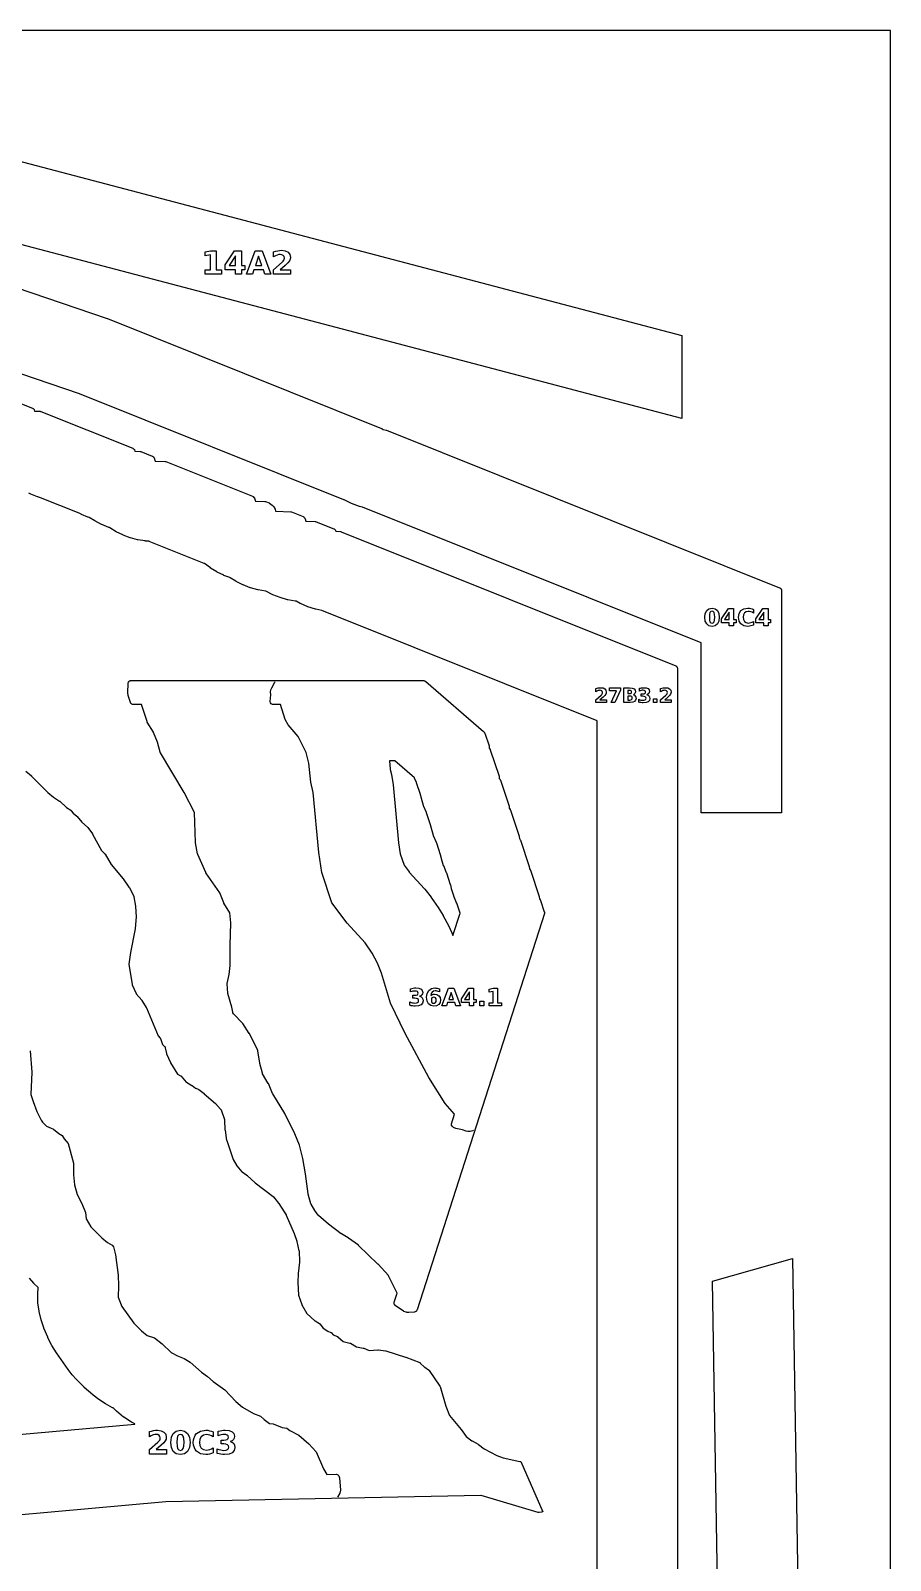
# Model space of a CAD drawing. Header units: millimetres. Extents: x 0 to 841, y 0 to 594.
# Drawn here: x 627 to 841, y 212.9 to 594 of the extents above; entities that cross this region are included whole.
import ezdxf

# ---------------------------------------------------------------- set-up
doc = ezdxf.new("R2010")
doc.units = ezdxf.units.MM
for name, color, linetype in [('CUT', 1, 'Continuous'), ('ENGRAVE', 5, 'Continuous'), ('SHEET_EDGE_DO_NOT_CUT', 8, 'Continuous')]:
    doc.layers.add(name, color=color, linetype=linetype)

msp = doc.modelspace()

# ---------------------------------------------------------------- linework, layer by layer
at = {"layer": 'CUT'}
for points in [[(572.73, 554.31), (572.68, 554.33), (572.62, 554.35), (535.05, 574.49), (535.01, 574.52), (534.97, 574.55), (534.94, 574.58), (534.91, 574.61), (534.88, 574.65), (530.54, 580.83), (565.55, 580.83), (580.03, 573.07), (580.04, 573.07), (580.06, 573.06), (789.12, 518.08), (789.12, 497.4), (572.73, 554.31)], [(723.02, 275.03), (722.98, 274.99), (722.94, 274.96), (722.9, 274.92), (722.85, 274.9), (722.68, 274.81), (722.64, 274.79), (722.59, 274.77), (722.54, 274.76), (722.49, 274.75), (721.12, 274.63), (721.07, 274.63), (721.02, 274.63), (720.57, 274.68), (720.53, 274.69), (720.48, 274.7), (720.44, 274.71), (719.87, 274.93), (719.81, 274.96), (719.76, 274.99), (717.75, 276.37), (717.71, 276.41), (717.67, 276.45), (717.63, 276.49), (717.6, 276.54), (717.54, 276.65), (717.52, 276.69), (717.5, 276.74), (717.48, 276.78), (717.48, 276.83), (717.47, 276.88), (717.47, 277.03), (717.47, 277.09), (717.48, 277.15), (717.49, 277.2), (718.22, 279.48), (718.22, 279.49), (718.22, 279.5), (716.04, 283.81), (716.04, 283.82), (716.03, 283.83), (713.44, 286.69), (713.42, 286.71), (708.58, 291.36), (708.55, 291.38), (706.08, 293.2), (706.05, 293.22), (704.34, 294.21), (704.28, 294.24), (701.11, 296.67), (701.1, 296.69), (698.63, 298.77), (698.59, 298.8), (698.57, 298.83), (698.54, 298.86), (697.73, 300.02), (697.71, 300.05), (696.78, 301.6), (696.76, 301.64), (696.74, 301.68), (696.72, 301.73), (696.05, 304.16), (696.04, 304.23), (695.42, 309.19), (695.42, 309.21), (694.71, 313.01), (694.71, 313.03), (693.9, 316.34), (693.9, 316.35), (693.9, 316.36), (692.73, 319.19), (692.73, 319.21), (690.24, 324.17), (690.23, 324.19), (687.22, 329.16), (687.18, 329.23), (686.15, 331.7), (686.13, 331.73), (684.72, 334.1), (684.7, 334.14), (684.68, 334.18), (684.67, 334.23), (684.04, 336.7), (684.03, 336.75), (683.55, 339.85), (683.55, 339.86), (683.54, 339.88), (681.41, 344.16), (681.39, 344.18), (679.75, 346.68), (679.74, 346.69), (679.74, 346.7), (677.51, 348.98), (677.48, 349.01), (677.46, 349.04), (677.44, 349.08), (677.33, 349.27), (677.31, 349.31), (677.29, 349.35), (677.28, 349.39), (677.27, 349.43), (677.04, 350.7), (677.04, 350.73), (676.07, 354.14), (676.06, 354.19), (676.05, 354.24), (675.86, 356.49), (675.86, 356.54), (675.86, 356.59), (675.87, 356.64), (676.39, 358.86), (676.4, 358.89), (676.64, 361.1), (676.64, 361.13), (676.6, 366.15), (676.6, 366.17), (676.79, 371.65), (676.79, 371.68), (676.52, 374.18), (676.51, 374.19), (676.51, 374.2), (675.06, 376.65), (675.04, 376.69), (675.02, 376.73), (674.1, 379.18), (674.1, 379.19), (674.09, 379.2), (670.59, 384.15), (670.56, 384.19), (670.54, 384.24), (668.57, 388.78), (668.56, 388.83), (668.54, 388.88), (667.98, 391.65), (667.97, 391.69), (667.97, 391.73), (667.76, 399.19), (667.76, 399.21), (667.75, 399.22), (665.16, 404.19), (665.16, 404.21), (659.26, 414.1), (659.24, 414.14), (659.22, 414.18), (659.21, 414.23), (658.54, 416.7), (658.53, 416.73), (657.54, 419.17), (657.53, 419.18), (657.53, 419.19), (655.98, 421.75), (655.95, 421.8), (655.93, 421.86), (654.59, 426.08), (654.59, 426.09), (654.58, 426.09), (652.49, 426.1), (652.43, 426.11), (652.38, 426.12), (652.33, 426.13), (652.28, 426.15), (652.16, 426.21), (652.12, 426.23), (652.08, 426.26), (652.04, 426.29), (652.01, 426.32), (651.97, 426.36), (651.88, 426.48), (651.85, 426.53), (651.83, 426.58), (651.81, 426.63), (651.25, 428.39), (651.23, 428.45), (651.13, 428.99), (651.13, 429.04), (651.13, 429.1), (651.2, 431.34), (651.21, 431.39), (651.22, 431.44), (651.23, 431.49), (651.25, 431.53), (651.32, 431.71), (651.35, 431.75), (651.38, 431.8), (651.41, 431.84), (651.45, 431.87), (651.49, 431.91), (651.58, 431.97), (651.63, 432), (651.67, 432.03), (651.72, 432.04), (651.78, 432.06), (651.9, 432.08), (651.95, 432.09), (652, 432.09), (724.75, 432.09), (724.8, 432.08), (724.85, 432.08), (724.9, 432.06), (724.95, 432.05), (725.2, 431.94), (725.24, 431.92), (725.29, 431.89), (725.33, 431.86), (739.74, 419.36), (739.78, 419.32), (739.82, 419.28), (739.93, 419.13), (739.96, 419.09), (739.98, 419.04), (740, 418.99), (741.08, 415.78), (741.09, 415.72), (741.1, 415.66), (741.13, 415.24), (741.14, 415.23), (741.14, 415.21), (741.34, 414.93), (741.36, 414.89), (741.38, 414.85), (741.4, 414.8), (743.58, 408.27), (743.59, 408.22), (743.6, 408.16), (743.63, 407.74), (743.64, 407.72), (743.64, 407.71), (743.84, 407.42), (743.86, 407.39), (743.88, 407.34), (743.9, 407.3), (746.07, 400.78), (746.09, 400.72), (746.1, 400.66), (746.13, 400.24), (746.13, 400.22), (746.14, 400.21), (746.34, 399.92), (746.36, 399.88), (746.38, 399.84), (746.4, 399.8), (748.57, 393.28), (748.59, 393.22), (748.6, 393.16), (748.63, 392.74), (748.63, 392.72), (748.64, 392.71), (748.84, 392.42), (748.86, 392.38), (748.88, 392.34), (748.9, 392.3), (751.07, 385.79), (751.08, 385.73), (751.09, 385.67), (751.13, 385.24), (751.13, 385.22), (751.14, 385.21), (751.34, 384.92), (751.36, 384.88), (751.38, 384.84), (751.4, 384.8), (753.57, 378.29), (753.58, 378.23), (753.59, 378.17), (753.62, 377.74), (753.63, 377.72), (753.63, 377.71), (753.84, 377.42), (753.86, 377.38), (753.88, 377.34), (753.9, 377.29), (754.84, 374.47), (754.85, 374.42), (754.86, 374.37), (754.88, 374.22), (754.88, 374.17), (754.88, 374.11), (754.87, 374.06), (754.86, 374.01), (723.18, 275.33), (723.16, 275.27), (723.13, 275.22), (723.05, 275.08), (723.02, 275.03)], [(732.09, 368.56), (733.87, 374.11), (733.87, 374.12), (733.87, 374.14), (733.06, 376.58), (733.05, 376.58), (733.05, 376.59), (733.02, 376.64), (733, 376.69), (732.29, 378.39), (732.28, 378.43), (731.73, 380.2), (731.72, 380.24), (731.53, 381.16), (731.52, 381.19), (730.55, 384.09), (730.55, 384.1), (730.55, 384.1), (730.52, 384.15), (730.5, 384.19), (729.79, 385.89), (729.78, 385.94), (729.23, 387.7), (729.22, 387.74), (729.03, 388.65), (729.02, 388.68), (728.05, 391.59), (728.05, 391.6), (728.04, 391.61), (728.02, 391.66), (728, 391.7), (727.29, 393.4), (727.28, 393.44), (726.74, 395.2), (726.72, 395.24), (726.54, 396.14), (726.53, 396.17), (725.55, 399.1), (725.55, 399.11), (725.54, 399.12), (725.52, 399.16), (725.5, 399.21), (724.8, 400.9), (724.78, 400.94), (724.24, 402.69), (724.23, 402.74), (724.04, 403.64), (724.03, 403.66), (723.05, 406.6), (723.05, 406.61), (723.04, 406.62), (723.02, 406.66), (723, 406.71), (722.55, 407.79), (722.55, 407.8), (722.54, 407.81), (717.62, 412.07), (717.61, 412.08), (717.6, 412.08), (716.27, 412.08), (716.26, 412.08), (716.26, 412.07), (716.46, 409.98), (716.47, 409.95), (716.76, 408.67), (716.77, 408.64), (717.18, 406.11), (717.18, 406.08), (718.58, 391.66), (718.58, 391.64), (718.99, 388.92), (718.99, 388.91), (718.99, 388.9), (719.92, 386.11), (719.92, 386.1), (719.93, 386.09), (721.19, 384.4), (721.21, 384.38), (725.04, 380.15), (725.06, 380.12), (726.68, 378.08), (726.7, 378.05), (728.43, 375.54), (728.45, 375.52), (729.66, 373.52), (729.68, 373.49), (730.96, 371.05), (730.97, 371.03), (731.82, 369.21), (731.83, 369.19), (732.08, 368.56), (732.09, 368.55), (732.09, 368.56)], [(820.3, 64.35), (820.3, 64.29), (820.29, 64.23), (811.05, 22.62), (811.04, 22.57), (811.02, 22.53), (811, 22.49), (810.98, 22.45), (810.95, 22.41), (806.17, 16.57), (796.71, 50.27), (800.27, 66.31), (800.27, 66.32), (800.27, 66.34), (796.71, 282.48), (816.62, 288.07), (820.3, 64.35)]]:
    msp.add_lwpolyline(points, close=True, dxfattribs=at)
for points in [[(532.62, 560.89), (646.05, 522.28), (646.05, 522.28), (646.07, 522.27), (714.34, 494.9), (714.38, 494.88), (714.43, 494.86), (714.46, 494.83), (714.73, 494.63), (714.74, 494.62), (714.75, 494.62), (715.46, 494.45), (715.5, 494.44), (715.54, 494.43), (813.41, 455.2), (813.45, 455.18), (813.49, 455.16), (813.52, 455.14), (813.67, 455.03), (813.7, 455), (813.74, 454.96), (813.77, 454.93), (813.8, 454.89), (813.82, 454.84), (813.88, 454.73), (813.9, 454.68), (813.91, 454.64), (813.92, 454.6), (813.92, 454.55), (813.93, 454.51), (813.93, 399.12), (793.93, 399.12), (793.93, 441.45), (793.93, 441.46), (793.92, 441.46), (709.56, 475.27), (709.53, 475.28), (708.84, 475.46), (708.79, 475.47), (706.87, 476.18), (706.82, 476.2), (704.98, 477.11), (704.95, 477.12), (704.94, 477.12), (704.93, 477.13), (639.12, 503.51), (639.11, 503.51), (532.62, 539.76)], [(620.13, 502.87), (627.41, 499.95), (627.45, 499.93), (627.49, 499.91), (627.53, 499.88), (627.57, 499.85), (627.7, 499.73), (627.74, 499.69), (627.77, 499.64), (627.8, 499.6), (627.82, 499.55), (627.84, 499.5), (627.92, 499.23), (627.92, 499.22), (627.93, 499.22), (629.33, 499.16), (629.39, 499.15), (629.44, 499.14), (629.5, 499.12), (652.39, 489.95), (652.43, 489.93), (652.47, 489.9), (652.51, 489.88), (652.66, 489.75), (652.7, 489.72), (652.73, 489.69), (652.76, 489.65), (652.79, 489.61), (652.81, 489.57), (652.83, 489.52), (652.93, 489.23), (652.93, 489.22), (652.95, 489.22), (654.25, 489.17), (654.3, 489.16), (654.36, 489.15), (654.41, 489.13), (657.19, 488.02), (657.23, 488), (657.28, 487.98), (657.41, 487.88), (657.45, 487.86), (657.49, 487.83), (657.52, 487.79), (657.55, 487.75), (657.61, 487.66), (657.64, 487.62), (657.66, 487.58), (657.68, 487.53), (657.93, 486.76), (657.93, 486.74), (657.95, 486.74), (660.48, 486.67), (660.52, 486.67), (660.56, 486.66), (660.61, 486.65), (660.65, 486.64), (682.19, 478), (682.23, 477.99), (682.26, 477.96), (682.3, 477.94), (682.33, 477.91), (682.56, 477.71), (682.6, 477.67), (682.63, 477.63), (682.66, 477.59), (682.68, 477.54), (682.7, 477.49), (682.94, 476.74), (682.95, 476.73), (682.96, 476.73), (685.29, 476.67), (685.35, 476.67), (685.4, 476.66), (685.45, 476.65), (686.3, 476.35), (686.34, 476.33), (686.38, 476.31), (686.42, 476.29), (687.11, 475.79), (687.15, 475.76), (687.18, 475.72), (687.45, 475.42), (687.49, 475.38), (687.52, 475.33), (687.75, 474.92), (687.77, 474.89), (687.78, 474.85), (687.8, 474.81), (687.94, 474.26), (687.95, 474.25), (687.96, 474.25), (691.71, 474.15), (691.75, 474.15), (691.79, 474.14), (691.84, 474.13), (691.88, 474.12), (694.79, 472.93), (694.83, 472.91), (694.87, 472.89), (694.91, 472.87), (694.94, 472.84), (694.98, 472.81), (695.01, 472.77), (695.2, 472.51), (695.22, 472.48), (695.24, 472.44), (695.26, 472.4), (695.28, 472.35), (695.45, 471.77), (695.45, 471.75), (695.46, 471.75), (697.9, 471.67), (697.94, 471.67), (697.98, 471.66), (698.03, 471.65), (698.07, 471.64), (702.47, 469.87), (702.52, 469.85), (702.57, 469.82), (702.61, 469.78), (702.72, 469.69), (702.76, 469.66), (702.79, 469.62), (702.82, 469.58), (702.84, 469.54), (702.86, 469.49), (702.95, 469.27), (702.95, 469.26), (702.97, 469.26), (704.09, 469.2), (704.14, 469.19), (704.19, 469.18), (704.25, 469.16), (787.56, 435.75), (787.6, 435.74), (787.64, 435.71), (787.67, 435.69), (787.71, 435.66), (787.74, 435.63), (787.83, 435.53), (787.86, 435.5), (787.89, 435.45), (787.91, 435.41), (787.93, 435.37), (787.94, 435.32), (787.99, 435.14), (788, 435.1), (788, 435.06), (788, 435.02), (788, 178.62)], [(768, 178.62), (768, 422.05), (768, 422.06), (767.99, 422.06), (699.49, 449.52), (699.48, 449.52), (699.47, 449.53), (697.94, 449.84), (697.89, 449.85), (695.99, 450.45), (695.94, 450.47), (694.11, 451.25), (694.06, 451.28), (693.03, 451.85), (693.02, 451.86), (693.01, 451.86), (692.89, 451.87), (692.84, 451.87), (690.97, 452.21), (690.92, 452.22), (689.09, 452.73), (689.05, 452.75), (687.28, 453.43), (687.23, 453.45), (685.54, 454.31), (685.5, 454.34), (685.48, 454.35), (685.47, 454.35), (685.46, 454.35), (683.57, 454.68), (683.52, 454.69), (681.68, 455.2), (681.64, 455.21), (679.85, 455.9), (679.81, 455.92), (678.1, 456.77), (678.06, 456.8), (676.6, 457.71), (676.59, 457.72), (676.58, 457.73), (675.08, 458.28), (675.04, 458.3), (673.37, 459.11), (673.33, 459.13), (671.74, 460.1), (671.7, 460.12), (670.21, 461.23), (670.17, 461.26), (670.16, 461.27), (670.15, 461.28), (670.14, 461.28), (656.47, 466.76), (656.46, 466.77), (656.45, 466.77), (655.49, 466.84), (655.44, 466.85), (653.62, 467.16), (653.57, 467.17), (651.78, 467.65), (651.73, 467.67), (650, 468.32), (649.95, 468.34), (648.29, 469.15), (648.25, 469.17), (646.66, 470.14), (646.62, 470.17), (646.6, 470.19), (646.59, 470.2), (646.58, 470.2), (646.49, 470.22), (646.44, 470.24), (644.68, 470.94), (644.63, 470.96), (642.94, 471.83), (642.9, 471.85), (641.56, 472.71), (641.55, 472.71), (641.54, 472.72), (641.24, 472.81), (641.2, 472.82), (639.59, 473.47), (639.55, 473.49), (639.07, 473.74), (639.05, 473.75), (629.42, 477.6), (629.4, 477.61), (628.75, 477.81), (628.7, 477.82), (627.04, 478.5), (627, 478.52), (626.51, 478.77)], [(625.74, 409.5), (627.17, 408.31), (627.21, 408.28), (631.22, 404.22), (631.24, 404.2), (632.65, 403.04), (632.67, 403.02), (634.15, 402.05), (634.19, 402.03), (634.22, 402), (635.85, 400.48), (635.86, 400.48), (635.87, 400.47), (636.93, 399.76), (636.97, 399.73), (637.01, 399.69), (637.05, 399.65), (637.51, 399.03), (637.52, 399.03), (637.53, 399.02), (638.45, 398.3), (638.49, 398.27), (638.53, 398.23), (639.72, 396.79), (639.72, 396.78), (639.73, 396.77), (641.09, 395.55), (641.12, 395.52), (641.16, 395.48), (642.35, 393.89), (642.37, 393.86), (642.39, 393.83), (644.56, 389.78), (644.57, 389.77), (644.57, 389.76), (645.42, 388.89), (645.46, 388.85), (645.49, 388.8), (646.99, 386.29), (647, 386.28), (647, 386.28), (649.96, 382.67), (649.98, 382.65), (651.43, 380.64), (651.47, 380.58), (652.62, 378.38), (652.64, 378.33), (652.66, 378.28), (652.67, 378.23), (653.06, 375.87), (653.07, 375.82), (653.22, 373.24), (653.22, 373.18), (653.02, 370.32), (653.01, 370.25), (651.83, 364.37), (651.83, 364.36), (651.43, 361.46), (651.42, 361.45), (651.43, 361.44), (652.2, 356.33), (652.2, 356.32), (652.21, 356.3), (653.25, 354.08), (653.25, 354.07), (653.26, 354.06), (654.61, 352.44), (654.65, 352.38), (655.75, 350.61), (655.76, 350.58), (655.78, 350.54), (658.7, 343.61), (658.71, 343.6), (658.72, 343.59), (659.18, 343.02), (659.2, 342.99), (659.22, 342.95), (659.24, 342.91), (659.26, 342.87), (659.76, 341.42), (659.77, 341.41), (659.78, 341.4), (660.24, 341.01), (660.27, 340.97), (660.3, 340.94), (660.33, 340.9), (660.4, 340.8), (660.42, 340.75), (660.44, 340.71), (660.46, 340.67), (660.47, 340.62), (660.76, 339.13), (660.76, 339.11), (660.77, 339.1), (661.76, 336.89), (661.77, 336.86), (663.52, 334.01), (663.53, 334), (663.54, 333.99), (664.3, 333.63), (664.34, 333.61), (664.38, 333.58), (664.42, 333.54), (664.46, 333.5), (665.7, 332.06), (665.71, 332.05), (665.72, 332.04), (667.12, 331.23), (667.18, 331.19), (668.03, 330.52), (668.04, 330.51), (668.05, 330.51), (668.65, 330.29), (668.7, 330.27), (668.74, 330.24), (668.79, 330.21), (670.12, 329.18), (670.14, 329.16), (672.94, 326.73), (672.97, 326.7), (674.25, 325.34), (674.29, 325.3), (674.32, 325.25), (674.34, 325.21), (674.36, 325.16), (675.18, 322.75), (675.19, 322.71), (675.2, 322.67), (675.2, 322.62), (675.34, 320.05), (675.35, 320.03), (675.76, 317.53), (675.76, 317.52), (675.77, 317.51), (677.37, 312.78), (677.38, 312.77), (677.38, 312.75), (678.28, 311.19), (678.28, 311.18), (678.29, 311.17), (679.57, 309.66), (679.58, 309.65), (679.59, 309.65), (680.82, 308.85), (680.86, 308.83), (680.89, 308.8), (682.88, 306.98), (682.89, 306.96), (687.31, 303.51), (687.35, 303.47), (687.39, 303.43), (688.96, 301.44), (688.99, 301.4), (690.54, 298.97), (690.56, 298.94), (690.58, 298.9), (692.56, 294.34), (692.58, 294.3), (693.23, 292.39), (693.25, 292.34), (693.76, 290.03), (693.77, 289.99), (693.77, 289.94), (693.87, 287.27), (693.87, 287.23), (693.86, 287.19), (693.53, 284.38), (693.53, 284.36), (693.46, 282.16), (693.46, 282.14), (693.65, 278.96), (693.65, 278.95), (693.65, 278.94), (694.48, 276.6), (694.48, 276.59), (694.49, 276.58), (695.73, 274.42), (695.74, 274.41), (695.74, 274.4), (697.75, 272.57), (697.76, 272.56), (697.77, 272.55), (698.84, 271.89), (698.88, 271.87), (698.91, 271.84), (698.94, 271.81), (698.97, 271.78), (699.8, 270.74), (699.8, 270.73), (699.82, 270.72), (700.94, 270), (700.95, 269.99), (700.96, 269.99), (701.71, 269.68), (701.76, 269.65), (701.8, 269.63), (701.84, 269.59), (701.88, 269.56), (702.31, 269.11), (702.32, 269.1), (702.33, 269.09), (703.29, 268.7), (703.33, 268.68), (703.36, 268.66), (703.4, 268.64), (703.43, 268.61), (704.76, 267.4), (704.77, 267.39), (704.78, 267.39), (706.41, 267.04), (706.46, 267.03), (706.5, 267.01), (706.55, 266.99), (708.06, 266.13), (708.07, 266.12), (708.08, 266.12), (709.78, 265.8), (709.84, 265.79), (709.89, 265.77), (711.23, 265.17), (711.24, 265.17), (711.25, 265.17), (713.41, 265.36), (713.47, 265.36), (713.53, 265.36), (715.29, 265.11), (715.34, 265.11), (715.38, 265.09), (720.31, 263.54), (720.34, 263.53), (723.81, 262.17), (723.85, 262.15), (723.9, 262.13), (723.94, 262.1), (723.97, 262.06), (725.05, 261.02), (725.05, 261.01), (725.06, 261.01), (726.05, 260.35), (726.09, 260.33), (726.12, 260.29), (726.16, 260.26), (726.18, 260.22), (728.84, 256.33), (728.87, 256.28), (728.89, 256.24), (728.91, 256.19), (730.34, 251.35), (730.35, 251.33), (731.26, 249), (731.26, 248.99), (731.27, 248.98), (734.12, 245.53), (734.14, 245.5), (735.36, 243.76), (735.37, 243.75), (735.38, 243.75), (736.83, 242.65), (736.83, 242.65), (736.84, 242.64), (738.36, 241.84), (738.41, 241.82), (738.45, 241.79), (739.84, 240.66), (739.85, 240.65), (739.86, 240.65), (743, 238.98), (743.01, 238.98), (743.02, 238.98), (744.58, 238.43), (744.61, 238.42), (748.75, 237.55), (748.79, 237.55), (748.98, 237.54), (754.44, 225.01), (754.29, 224.96), (754.25, 224.95), (754.22, 224.94), (753.55, 224.82), (753.51, 224.82), (753.46, 224.81), (753.41, 224.82), (753.37, 224.82), (753.32, 224.84), (739.09, 229.06), (739.08, 229.06), (739.07, 229.06), (660.63, 227.48), (660.62, 227.48), (594.2, 221.5)], [(595.02, 241.65), (652.87, 246.86), (652.88, 246.86), (652.87, 246.87), (652.1, 247.31), (652.08, 247.32), (650.16, 248.56), (650.11, 248.6), (648.35, 250.06), (648.32, 250.08), (647.49, 250.86), (647.48, 250.86), (647.47, 250.87), (647.37, 250.91), (647.32, 250.93), (645.62, 251.86), (645.57, 251.88), (643.96, 252.98), (643.94, 253), (642.5, 254.08), (642.47, 254.1), (640.31, 256), (640.28, 256.03), (638.4, 257.94), (638.39, 257.95), (637.32, 259.12), (637.3, 259.15), (636.33, 260.41), (636.32, 260.42), (633.38, 264.57), (633.37, 264.6), (632.21, 266.44), (632.18, 266.49), (631.23, 268.45), (631.22, 268.48), (630.27, 270.76), (630.26, 270.79), (629.55, 272.8), (629.54, 272.85), (629.05, 274.92), (629.04, 274.97), (628.78, 277.07), (628.78, 277.13), (628.75, 279.26), (628.75, 279.29), (628.82, 280.86), (628.82, 280.88), (628.81, 280.89), (627.79, 281.91), (627.77, 281.93), (626.65, 283.16)]]:
    msp.add_lwpolyline(points, dxfattribs=at)
at = {"layer": 'ENGRAVE'}
for points in [[(670.42, 534.36), (671.75, 534.36), (671.75, 538.13), (670.39, 537.85), (670.39, 538.87), (671.74, 539.15), (673.17, 539.15), (673.17, 534.36), (674.5, 534.36), (674.5, 533.32), (670.42, 533.32), (670.42, 534.36)], [(677.75, 539.15), (679.42, 539.15), (679.42, 535.47), (680.25, 535.47), (680.25, 534.38), (679.42, 534.38), (679.42, 533.32), (678, 533.32), (678, 534.38), (675.41, 534.38), (675.41, 535.67), (677.75, 539.15)], [(678, 537.91), (676.35, 535.47), (678, 535.47), (678, 537.91)], [(684.89, 534.38), (682.54, 534.38), (682.17, 533.32), (680.66, 533.32), (682.82, 539.15), (684.61, 539.15), (686.77, 533.32), (685.26, 533.32), (684.89, 534.38)], [(682.91, 535.46), (684.51, 535.46), (683.71, 537.78), (682.91, 535.46)], [(689.11, 534.42), (691.68, 534.42), (691.68, 533.32), (687.44, 533.32), (687.44, 534.42), (689.57, 536.3), (689.82, 536.56), (689.99, 536.81), (690.09, 537.06), (690.13, 537.32), (690.06, 537.69), (689.85, 537.98), (689.53, 538.17), (689.12, 538.23), (688.75, 538.19), (688.35, 538.08), (687.92, 537.89), (687.46, 537.63), (687.46, 538.91), (687.96, 539.06), (688.46, 539.17), (688.95, 539.23), (689.43, 539.26), (690.36, 539.14), (691.06, 538.8), (691.5, 538.24), (691.64, 537.51), (691.58, 537.05), (691.39, 536.62), (691.01, 536.14), (690.36, 535.52), (689.11, 534.42)], [(798.4, 447.85), (798.28, 446.89), (797.93, 446.17), (797.36, 445.73), (796.6, 445.58), (795.83, 445.73), (795.27, 446.17), (794.91, 446.89), (794.8, 447.85), (794.91, 448.82), (795.27, 449.53), (795.83, 449.97), (796.6, 450.12), (797.36, 449.97), (797.93, 449.53), (798.28, 448.82), (798.4, 447.85)], [(800.71, 450.04), (801.96, 450.04), (801.96, 447.28), (802.58, 447.28), (802.58, 446.47), (801.96, 446.47), (801.96, 445.67), (800.89, 445.67), (800.89, 446.47), (798.96, 446.47), (798.96, 447.43), (800.71, 450.04)], [(806.88, 445.91), (806.56, 445.77), (806.23, 445.67), (805.89, 445.6), (805.53, 445.58), (804.55, 445.74), (803.8, 446.19), (803.32, 446.91), (803.16, 447.85), (803.32, 448.79), (803.8, 449.51), (804.55, 449.97), (805.53, 450.12), (805.89, 450.1), (806.23, 450.04), (806.56, 449.94), (806.88, 449.8), (806.88, 448.89), (806.57, 449.08), (806.26, 449.21), (805.95, 449.28), (805.62, 449.3), (805.08, 449.21), (804.67, 448.92), (804.41, 448.46), (804.33, 447.85), (804.41, 447.25), (804.67, 446.79), (805.08, 446.5), (805.62, 446.4), (805.95, 446.43), (806.26, 446.5), (806.57, 446.63), (806.88, 446.81), (806.88, 445.91)], [(809.28, 450.04), (810.54, 450.04), (810.54, 447.28), (811.16, 447.28), (811.16, 446.47), (810.54, 446.47), (810.54, 445.67), (809.47, 445.67), (809.47, 446.47), (807.53, 446.47), (807.53, 447.43), (809.28, 450.04)], [(797.27, 447.86), (797.23, 448.56), (797.12, 449.02), (796.91, 449.27), (796.6, 449.35), (796.29, 449.27), (796.08, 449.02), (795.96, 448.56), (795.93, 447.86), (795.96, 447.15), (796.08, 446.69), (796.29, 446.44), (796.6, 446.35), (796.91, 446.44), (797.11, 446.69), (797.23, 447.15), (797.27, 447.86)], [(800.89, 449.11), (799.66, 447.28), (800.89, 447.28), (800.89, 449.11)], [(809.47, 449.11), (808.24, 447.28), (809.47, 447.28), (809.47, 449.11)], [(768.69, 427.28), (770.29, 427.28), (770.29, 426.59), (767.64, 426.59), (767.64, 427.28), (768.97, 428.46), (769.13, 428.62), (769.24, 428.77), (769.3, 428.93), (769.32, 429.09), (769.28, 429.32), (769.15, 429.5), (768.95, 429.62), (768.69, 429.66), (768.46, 429.64), (768.21, 429.57), (767.94, 429.45), (767.65, 429.29), (767.65, 430.09), (767.97, 430.18), (768.28, 430.25), (768.59, 430.29), (768.89, 430.3), (769.47, 430.23), (769.91, 430.01), (770.18, 429.67), (770.27, 429.21), (770.23, 428.92), (770.12, 428.66), (769.88, 428.35), (769.47, 427.97), (768.69, 427.28)], [(771.06, 430.24), (773.81, 430.24), (773.81, 429.71), (772.39, 426.59), (771.47, 426.59), (772.82, 429.55), (771.06, 429.55), (771.06, 430.24)], [(777.03, 428.54), (777.3, 428.42), (777.5, 428.22), (777.62, 427.95), (777.67, 427.64), (777.58, 427.18), (777.31, 426.85), (776.86, 426.66), (776.23, 426.59), (774.67, 426.59), (774.67, 430.24), (776.08, 430.24), (776.73, 430.18), (777.18, 430.01), (777.43, 429.71), (777.52, 429.27), (777.49, 429.03), (777.39, 428.82), (777.24, 428.66), (777.03, 428.54)], [(776.13, 428.83), (776.32, 428.85), (776.46, 428.92), (776.55, 429.04), (776.58, 429.21), (776.55, 429.38), (776.46, 429.5), (776.32, 429.57), (776.13, 429.6), (775.61, 429.6), (775.61, 428.83), (776.13, 428.83)], [(776.16, 427.23), (776.41, 427.26), (776.58, 427.35), (776.69, 427.5), (776.73, 427.71), (776.69, 427.92), (776.59, 428.07), (776.41, 428.16), (776.16, 428.19), (775.61, 428.19), (775.61, 427.23), (776.16, 427.23)], [(780.35, 428.56), (780.67, 428.43), (780.91, 428.23), (781.05, 427.96), (781.1, 427.63), (781, 427.15), (780.68, 426.8), (780.17, 426.59), (779.47, 426.52), (779.19, 426.53), (778.91, 426.57), (778.63, 426.62), (778.35, 426.7), (778.35, 427.43), (778.62, 427.31), (778.88, 427.23), (779.13, 427.18), (779.39, 427.16), (779.72, 427.19), (779.96, 427.29), (780.11, 427.45), (780.16, 427.66), (780.11, 427.88), (779.96, 428.04), (779.7, 428.13), (779.35, 428.17), (778.98, 428.17), (778.98, 428.77), (779.37, 428.77), (779.68, 428.8), (779.9, 428.88), (780.03, 429.02), (780.07, 429.22), (780.03, 429.41), (779.9, 429.55), (779.7, 429.63), (779.43, 429.66), (779.2, 429.65), (778.97, 429.61), (778.74, 429.55), (778.51, 429.46), (778.51, 430.15), (778.79, 430.21), (779.06, 430.26), (779.33, 430.29), (779.6, 430.3), (780.22, 430.24), (780.66, 430.07), (780.92, 429.78), (781.01, 429.37), (780.97, 429.08), (780.84, 428.84), (780.64, 428.67), (780.35, 428.56)], [(782.01, 427.54), (782.89, 427.54), (782.89, 426.59), (782.01, 426.59), (782.01, 427.54)], [(784.84, 427.28), (786.44, 427.28), (786.44, 426.59), (783.79, 426.59), (783.79, 427.28), (785.12, 428.46), (785.28, 428.62), (785.39, 428.77), (785.45, 428.93), (785.47, 429.09), (785.43, 429.32), (785.3, 429.5), (785.1, 429.62), (784.84, 429.66), (784.61, 429.64), (784.36, 429.57), (784.09, 429.45), (783.8, 429.29), (783.8, 430.09), (784.12, 430.18), (784.43, 430.25), (784.74, 430.29), (785.04, 430.3), (785.62, 430.23), (786.05, 430.01), (786.33, 429.67), (786.42, 429.21), (786.38, 428.92), (786.26, 428.66), (786.02, 428.35), (785.62, 427.97), (784.84, 427.28)], [(723.77, 353.41), (724.16, 353.25), (724.44, 353.01), (724.61, 352.69), (724.67, 352.29), (724.55, 351.72), (724.17, 351.3), (723.56, 351.05), (722.72, 350.96), (722.38, 350.98), (722.05, 351.02), (721.71, 351.08), (721.38, 351.18), (721.38, 352.05), (721.69, 351.91), (722, 351.81), (722.31, 351.75), (722.62, 351.73), (723.01, 351.77), (723.31, 351.88), (723.48, 352.07), (723.54, 352.33), (723.48, 352.59), (723.3, 352.78), (723, 352.9), (722.58, 352.94), (722.13, 352.94), (722.13, 353.66), (722.6, 353.66), (722.97, 353.7), (723.23, 353.8), (723.39, 353.97), (723.44, 354.2), (723.39, 354.43), (723.24, 354.59), (723, 354.7), (722.67, 354.73), (722.39, 354.71), (722.12, 354.67), (721.84, 354.59), (721.56, 354.49), (721.56, 355.31), (721.9, 355.4), (722.23, 355.45), (722.55, 355.49), (722.87, 355.5), (723.62, 355.43), (724.15, 355.22), (724.46, 354.87), (724.57, 354.38), (724.52, 354.03), (724.37, 353.75), (724.12, 353.54), (723.77, 353.41)], [(728.71, 355.31), (728.71, 354.5), (728.44, 354.61), (728.19, 354.69), (727.95, 354.74), (727.71, 354.76), (727.26, 354.69), (726.93, 354.48), (726.7, 354.13), (726.6, 353.65), (726.8, 353.77), (727.02, 353.86), (727.25, 353.92), (727.51, 353.93), (728.11, 353.84), (728.59, 353.54), (728.9, 353.09), (729, 352.51), (728.89, 351.88), (728.54, 351.39), (728, 351.07), (727.31, 350.96), (726.55, 351.11), (725.99, 351.54), (725.64, 352.23), (725.52, 353.17), (725.66, 354.14), (726.07, 354.88), (726.72, 355.34), (727.57, 355.5), (727.86, 355.48), (728.15, 355.45), (728.44, 355.39), (728.71, 355.31)], [(732.53, 351.84), (730.77, 351.84), (730.49, 351.05), (729.35, 351.05), (730.97, 355.42), (732.32, 355.42), (733.94, 351.05), (732.81, 351.05), (732.53, 351.84)], [(735.99, 355.42), (737.24, 355.42), (737.24, 352.66), (737.87, 352.66), (737.87, 351.84), (737.24, 351.84), (737.24, 351.05), (736.18, 351.05), (736.18, 351.84), (734.24, 351.84), (734.24, 352.81), (735.99, 355.42)], [(736.18, 354.49), (734.94, 352.66), (736.18, 352.66), (736.18, 354.49)], [(741.12, 351.83), (742.12, 351.83), (742.12, 354.65), (741.1, 354.44), (741.1, 355.21), (742.11, 355.42), (743.19, 355.42), (743.19, 351.83), (744.18, 351.83), (744.18, 351.05), (741.12, 351.05), (741.12, 351.83)], [(727.32, 353.21), (727.06, 353.16), (726.88, 353.01), (726.77, 352.78), (726.73, 352.44), (726.77, 352.1), (726.88, 351.86), (727.06, 351.72), (727.32, 351.67), (727.58, 351.72), (727.77, 351.86), (727.88, 352.1), (727.92, 352.44), (727.88, 352.78), (727.77, 353.01), (727.58, 353.16), (727.32, 353.21)], [(731.05, 352.66), (732.25, 352.66), (731.65, 354.4), (731.05, 352.66)], [(738.75, 352.18), (739.81, 352.18), (739.81, 351.05), (738.75, 351.05), (738.75, 352.18)], [(658.2, 240.48), (660.76, 240.48), (660.76, 239.38), (656.52, 239.38), (656.52, 240.48), (658.65, 242.36), (658.9, 242.62), (659.08, 242.86), (659.18, 243.12), (659.21, 243.38), (659.14, 243.75), (658.94, 244.04), (658.62, 244.22), (658.2, 244.29), (657.84, 244.25), (657.43, 244.14), (657, 243.95), (656.54, 243.69), (656.54, 244.97), (657.05, 245.12), (657.54, 245.22), (658.04, 245.29), (658.52, 245.31), (659.45, 245.2), (660.14, 244.85), (660.58, 244.3), (660.72, 243.57), (660.66, 243.11), (660.48, 242.68), (660.1, 242.2), (659.44, 241.57), (658.2, 240.48)], [(666.64, 242.29), (666.49, 241), (666.02, 240.05), (665.26, 239.46), (664.24, 239.26), (663.22, 239.46), (662.47, 240.05), (662, 241), (661.84, 242.29), (662, 243.57), (662.47, 244.53), (663.22, 245.12), (664.24, 245.31), (665.26, 245.12), (666.02, 244.53), (666.49, 243.57), (666.64, 242.29)], [(665.14, 242.3), (665.09, 243.23), (664.93, 243.84), (664.66, 244.17), (664.24, 244.29), (663.83, 244.17), (663.55, 243.84), (663.4, 243.23), (663.34, 242.3), (663.4, 241.36), (663.55, 240.74), (663.83, 240.4), (664.24, 240.29), (664.66, 240.4), (664.93, 240.74), (665.09, 241.36), (665.14, 242.3)], [(672.38, 239.7), (671.96, 239.51), (671.52, 239.37), (671.06, 239.29), (670.58, 239.26), (669.28, 239.47), (668.27, 240.08), (667.9, 240.52), (667.48, 241.63), (667.42, 242.29), (667.48, 242.95), (667.9, 244.06), (668.27, 244.5), (669.28, 245.11), (670.58, 245.31), (671.06, 245.29), (671.52, 245.2), (671.96, 245.07), (672.38, 244.88), (672.38, 243.67), (671.97, 243.92), (671.56, 244.09), (671.14, 244.19), (670.7, 244.22), (669.99, 244.09), (669.44, 243.71), (669.09, 243.09), (668.98, 242.29), (669.09, 241.48), (669.44, 240.87), (669.99, 240.48), (670.7, 240.35), (671.14, 240.39), (671.56, 240.48), (671.97, 240.66), (672.38, 240.9), (672.38, 239.7)], [(676.62, 242.52), (677.14, 242.31), (677.52, 241.99), (677.75, 241.56), (677.83, 241.03), (677.66, 240.27), (677.16, 239.71), (676.35, 239.38), (675.22, 239.26), (674.77, 239.28), (674.32, 239.33), (673.87, 239.43), (673.43, 239.55), (673.43, 240.71), (673.85, 240.53), (674.27, 240.39), (674.68, 240.31), (675.09, 240.29), (675.62, 240.34), (676, 240.49), (676.24, 240.74), (676.32, 241.09), (676.24, 241.44), (676, 241.69), (675.59, 241.84), (675.03, 241.9), (674.43, 241.9), (674.43, 242.86), (675.06, 242.86), (675.56, 242.91), (675.91, 243.04), (676.12, 243.27), (676.18, 243.58), (676.12, 243.88), (675.91, 244.1), (675.59, 244.24), (675.15, 244.29), (674.79, 244.27), (674.42, 244.2), (674.05, 244.1), (673.68, 243.96), (673.68, 245.06), (674.12, 245.17), (674.56, 245.25), (675, 245.3), (675.42, 245.31), (676.42, 245.22), (677.12, 244.94), (677.55, 244.47), (677.69, 243.82), (677.62, 243.35), (677.42, 242.98), (677.09, 242.7), (676.62, 242.52)]]:
    msp.add_lwpolyline(points, close=True, dxfattribs=at)
for points in [[(737.22, 320.03), (737.01, 319.9), (736.38, 319.74), (735.82, 319.72), (735.35, 319.81), (734.51, 320.12), (732.81, 320.47), (732.24, 320.74), (731.86, 321.07), (731.75, 321.34), (731.76, 321.63), (732.52, 324.03), (730.18, 326.69), (726.07, 333.17), (720.23, 344.18), (716.54, 351.69), (714.29, 359.21), (713.28, 361.71), (711.98, 364.17), (710.23, 366.71), (705.74, 371.67), (701.95, 376.73), (699.46, 384.25), (698.72, 389.21), (697.28, 404.17), (696.68, 406.74), (696.22, 411.49), (695.56, 414.17), (693.55, 418.12), (691.05, 421.08), (690.34, 422.37), (689.16, 426.09), (687.18, 426.1), (686.85, 426.26), (686.64, 426.54), (686.57, 426.89), (686.76, 428.49), (686.71, 429.28), (686.79, 429.8), (686.97, 430.3), (687.75, 431.71), (687.84, 431.79)], [(626.83, 339.81), (627.25, 334.49), (626.97, 328.97), (627.59, 327.18), (628.52, 324.68), (629.54, 322.52), (629.89, 322.07), (630.88, 321.05), (632.62, 320.28), (633.96, 319.21), (634.83, 318.77), (635.33, 317.88), (636.34, 316.72), (637.59, 311.81), (637.59, 308.98), (637.84, 306.43), (638.58, 304.03), (639.7, 301.84), (640.58, 299.53), (640.82, 297.98), (641.96, 296.02), (644.69, 293.28), (646.11, 292.11), (647.24, 291.46), (647.58, 290.98), (648.11, 289.04), (648.76, 283.96), (648.85, 281.26), (648.73, 278.45), (649.69, 276.14), (652.65, 271.98), (654.54, 270.05), (656, 268.95), (657.78, 268.3), (659.68, 266.83), (661.96, 264.71), (663.49, 263.84), (665.14, 263.2), (666.66, 262.23), (669.46, 259.75), (670.99, 258.74), (672.37, 257.43), (675.34, 255.41), (678.01, 252.44), (679.7, 251.05), (682.43, 249.51), (684.19, 248.84), (685.11, 247.95), (686.44, 246.98), (687.31, 246.93), (689.59, 246.02), (690.72, 245.81), (691.45, 245.26), (693.76, 244.11), (696.25, 241.95), (698.06, 239.92), (699.89, 235.66), (700.69, 234.29), (703.09, 234.33), (703.45, 234.21), (703.7, 233.93), (703.81, 233.48), (704.13, 230.42), (703.92, 229.6), (703.35, 228.64)]]:
    msp.add_lwpolyline(points, dxfattribs=at)
at = {"layer": 'SHEET_EDGE_DO_NOT_CUT'}
msp.add_lwpolyline([(0, 0), (841, 0), (841, 594), (0, 594)], close=True, dxfattribs=at)

doc.saveas('drawing.dxf')
